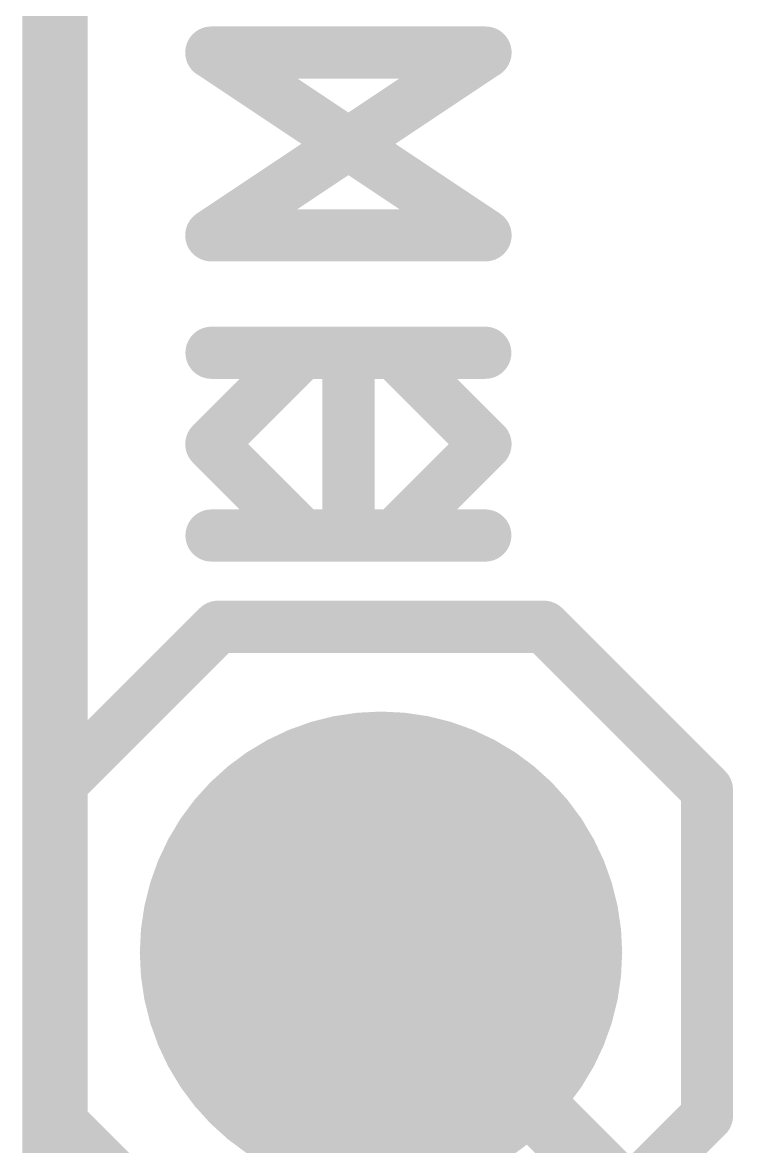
# Model space of a CAD drawing. Extents: x -90 to 26, y -1 to 33.
# Drawn here: x -0.127 to 2.667, y 13.215 to 17.594 of the extents above; entities that cross this region are included whole.
import ezdxf

# ---------------------------------------------------------------- set-up
doc = ezdxf.new("R2010")
doc.units = 0
for name, color, linetype in [('1', 12, 'CONTINUOUS'), ('16', 132, 'CONTINUOUS'), ('17', 110, 'CONTINUOUS'), ('20', 53, 'CONTINUOUS'), ('21', 41, 'CONTINUOUS'), ('22', 40, 'CONTINUOUS'), ('51', 53, 'CONTINUOUS')]:
    doc.layers.add(name, color=color, linetype=linetype)

# ---------------------------------------------------------------- blocks, each defined once
blk = doc.blocks.new('RECT')
blk.add_solid([(-0.5, -0.5), (0.5, -0.5), (-0.5, 0.5), (0.5, 0.5)])
blk = doc.blocks.new('ROUNDP')
at = {"const_width": 0.5}
blk.add_lwpolyline([(0, -0.25, 1), (0, 0.25, 1), (0, -0.25)], format="xyb", dxfattribs=at)

msp = doc.modelspace()

# ---------------------------------------------------------------- linework, layer by layer
at = {"layer": '1', "const_width": 0.254}
msp.add_lwpolyline([(0, 30.48), (0, -1.27)], dxfattribs=at)
at = {"layer": '16', "const_width": 0.254}
for points in [[(0, 30.48), (0, -1.27)], [(2.54, 12.7), (1.27, 13.97)]]:
    msp.add_lwpolyline(points, dxfattribs=at)
at = {"layer": '16', "const_width": 0.127}
msp.add_lwpolyline([(1.3149, 14.0149, 1), (1.2251, 13.9251)], format="xyb", dxfattribs=at)
at = {"layer": '20', "const_width": 0.2032}
msp.add_lwpolyline([(0, -1.27), (0, 30.48)], dxfattribs=at)
at = {"layer": '21', "const_width": 0.2032}
for points in [[(0.6087, 16.765), (1.6764, 17.4768)], [(1.6764, 17.4768), (0.6087, 17.4768)], [(1.6764, 16.765), (0.6087, 16.765)], [(0.6087, 15.9515), (0.9646, 16.3074)], [(0.9646, 16.3074), (1.6764, 16.3074)], [(1.1425, 15.5956), (1.1425, 16.3074)], [(0.9646, 15.5956), (0.6087, 15.9515)], [(1.6764, 15.5956), (0.9646, 15.5956)], [(0, 14.605), (0.635, 15.24)], [(0.635, 15.24), (1.905, 15.24)], [(1.905, 15.24), (2.54, 14.605)], [(0, 13.335), (0, 14.605)], [(2.54, 14.605), (2.54, 13.335)], [(0.635, 12.7), (0, 13.335)], [(2.54, 13.335), (1.905, 12.7)]]:
    msp.add_lwpolyline(points, dxfattribs=at)
at = {"layer": '21', "const_width": 0.1016}
for points in [[(0.6087, 17.5276, 1), (0.6087, 17.426)], [(1.7046, 17.4345, 1), (1.6482, 17.5191)], [(1.6764, 17.426, 1), (1.6764, 17.5276)], [(0.6087, 16.8158, 1), (0.6087, 16.7142)], [(0.5805, 16.8073, 1), (0.6369, 16.7227)], [(1.6764, 16.7142, 1), (1.6764, 16.8158)], [(0.9646, 16.3582, 1), (0.9646, 16.2566)], [(1.0005, 16.2715, 1), (0.9287, 16.3433)], [(1.1933, 16.3074, 1), (1.0917, 16.3074)], [(1.6764, 16.2566, 1), (1.6764, 16.3582)], [(0.6446, 15.9874, 1), (0.5728, 15.9156)], [(0.5728, 15.9874, 1), (0.6446, 15.9156)], [(0.9646, 15.6464, 1), (0.9646, 15.5448)], [(0.9287, 15.5597, 1), (1.0005, 15.6315)], [(1.6764, 15.5448, 1), (1.6764, 15.6464)], [(1.0917, 15.5956, 1), (1.1933, 15.5956)], [(0.635, 15.2908, 1), (0.635, 15.1892)], [(0.6709, 15.2041, 1), (0.5991, 15.2759)], [(1.9409, 15.2759, 1), (1.8691, 15.2041)], [(1.905, 15.1892, 1), (1.905, 15.2908)], [(0.0508, 14.605, 1), (-0.0508, 14.605)], [(-0.0359, 14.6409, 1), (0.0359, 14.5691)], [(2.5908, 14.605, 1), (2.4892, 14.605)], [(2.5041, 14.5691, 1), (2.5759, 14.6409)], [(0.0359, 13.3709, 1), (-0.0359, 13.2991)], [(2.5759, 13.2991, 1), (2.5041, 13.3709)], [(-0.0508, 13.335, 1), (0.0508, 13.335)], [(2.4892, 13.335, 1), (2.5908, 13.335)]]:
    msp.add_lwpolyline(points, format="xyb", dxfattribs=at)
at = {"layer": '22', "const_width": 0.2032}
for points in [[(1.6773, 16.765), (0.6096, 17.4768)], [(0.6096, 17.4768), (1.6773, 17.4768)], [(0.6096, 16.765), (1.6773, 16.765)], [(1.3214, 16.3074), (0.6096, 16.3074)], [(1.1435, 15.5956), (1.1435, 16.3074)], [(1.6773, 15.9515), (1.3214, 16.3074)], [(1.3214, 15.5956), (1.6773, 15.9515)], [(0.6096, 15.5956), (1.3214, 15.5956)]]:
    msp.add_lwpolyline(points, dxfattribs=at)
at = {"layer": '22', "const_width": 0.1016}
for points in [[(0.6378, 17.5191, 1), (0.5814, 17.4345)], [(0.6096, 17.5276, 1), (0.6096, 17.426)], [(1.6773, 17.426, 1), (1.6773, 17.5276)], [(0.6096, 16.8158, 1), (0.6096, 16.7142)], [(1.6491, 16.7227, 1), (1.7055, 16.8073)], [(1.6773, 16.7142, 1), (1.6773, 16.8158)], [(0.6096, 16.3582, 1), (0.6096, 16.2566)], [(1.1943, 16.3074, 1), (1.0927, 16.3074)], [(1.3573, 16.3433, 1), (1.2855, 16.2715)], [(1.3214, 16.2566, 1), (1.3214, 16.3582)], [(1.7132, 15.9156, 1), (1.6414, 15.9874)], [(1.6414, 15.9156, 1), (1.7132, 15.9874)], [(0.6096, 15.6464, 1), (0.6096, 15.5448)], [(1.2855, 15.6315, 1), (1.3573, 15.5597)], [(1.3214, 15.5448, 1), (1.3214, 15.6464)], [(1.0927, 15.5956, 1), (1.1943, 15.5956)]]:
    msp.add_lwpolyline(points, format="xyb", dxfattribs=at)

# ---------------------------------------------------------------- block references
at = {"layer": '17', "xscale": 1.8796, "yscale": 1.8796, "rotation": 180}
msp.add_blockref('ROUNDP', (1.27, 13.97), dxfattribs=at)
msp.add_blockref('ROUNDP', (1.27, 13.97), dxfattribs=at)
at = {"layer": '51', "xscale": 0.508, "yscale": 0.508, "rotation": 90}
msp.add_blockref('RECT', (1.27, 13.97), dxfattribs=at)

doc.saveas('drawing.dxf')
